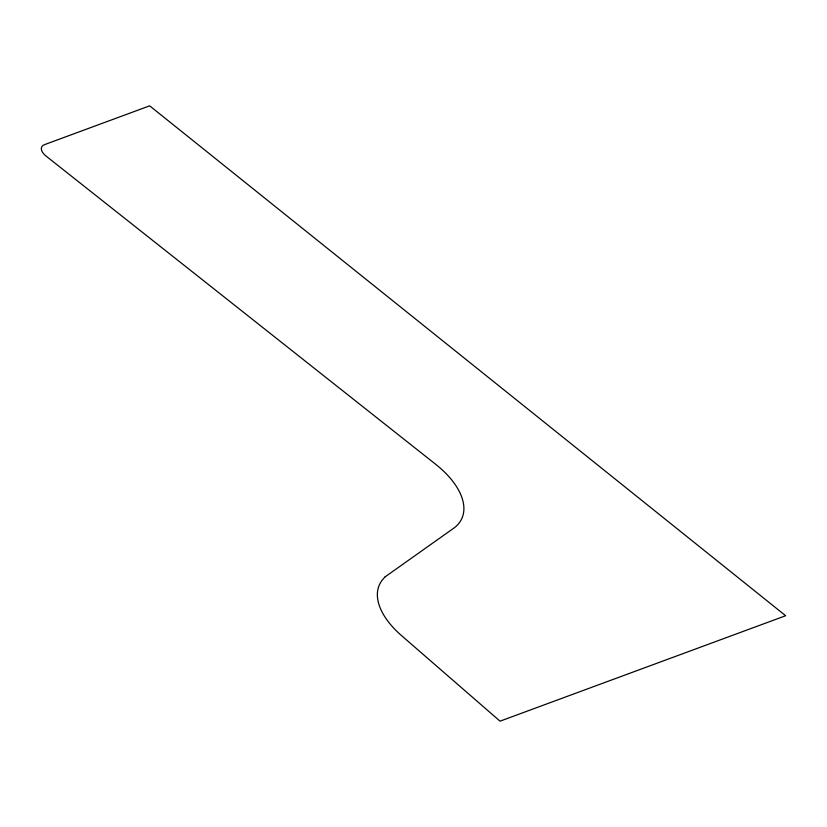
<?xml version="1.0" encoding="UTF-8"?>
<svg xmlns="http://www.w3.org/2000/svg" width="827" height="827" viewBox="0 0 827 827"><rect width="100%" height="100%" fill="white"/><g stroke="black" fill="none" stroke-linecap="round" stroke-linejoin="round"><path stroke-width="1.24" d="M385.134 576.832L383.408 578.724A77.934 41.753 25.2 0 0 401.477 635.56L500.046 721.165L785.65 615.733L149.656 105.835L44.441 144.673A12.984 6.957 25.2 0 0 46.043 156.065L435.653 464.278A77.934 41.753 25.2 0 1 453.506 528.36L385.134 576.832"/></g></svg>
